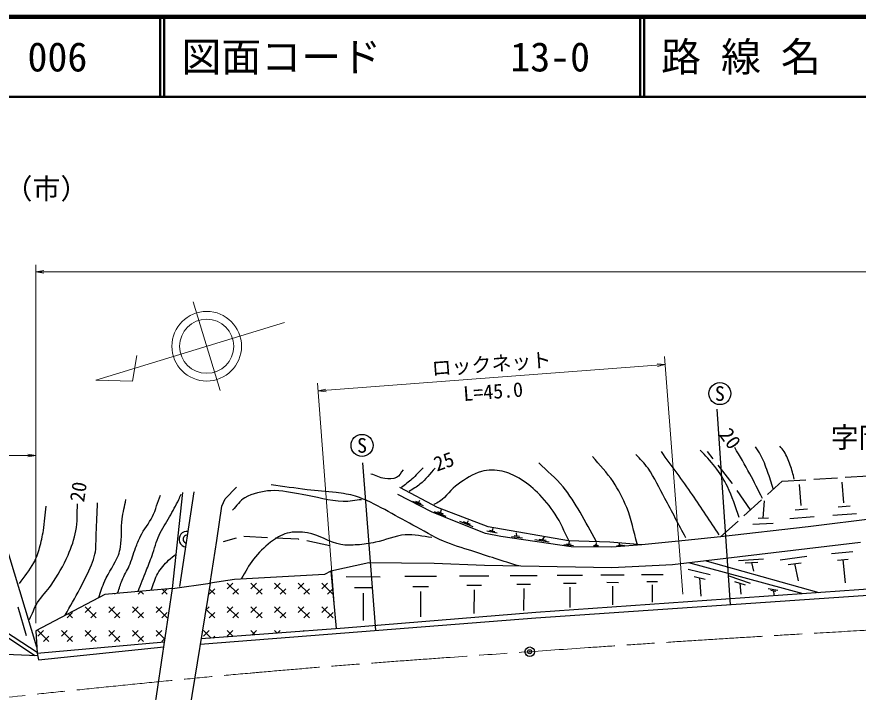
# Model space of a CAD drawing. Units: millimetres, scale not verified. Extents: x 40000 to 680000, y 20000 to 380000.
# Drawn here: x 99808 to 205031, y 295551 to 380000 of the extents above; entities that cross this region are included whole.
import ezdxf
from ezdxf.enums import TextEntityAlignment as Align

# ---------------------------------------------------------------- set-up
doc = ezdxf.new("R2010")
doc.units = ezdxf.units.MM
doc.header["$LTSCALE"] = 1000
doc.header["$PDMODE"] = 32
doc.header["$PDSIZE"] = 500
doc.linetypes.add('CHAIN', pattern=[18.5, 12, -1.5, 3.5, -1.5])
for name, color, linetype, lineweight in [('M-BGD', 7, 'Continuous', 25), ('M-BMK', 2, 'CHAIN', 13), ('M-BMK-HTXT', 7, 'Continuous', 13), ('M-BMK-SRVR', 3, 'Continuous', 25), ('M-STR-HTXT', 7, 'Continuous', 13), ('M-STR-STR1', 1, 'Continuous', 25), ('M-STR-STRC', 7, 'Continuous', 25), ('M-TTL', 2, 'Continuous', 140), ('M-TTL-LINE', 7, 'Continuous', 50)]:
    doc.layers.add(name, color=color, linetype=linetype, lineweight=lineweight)
doc.layers.add('M-TTL-TXT', color=7, linetype='Continuous')
doc.styles.add('ＭＳ ゴシック', font='')
doc.styles.get('ＭＳ ゴシック').set_extended_font_data('MS Gothic')

# ---------------------------------------------------------------- blocks, each defined once
blk = doc.blocks.new('open_arrow')
at = {"color": 0, "linetype": 'Continuous', "lineweight": -2}
blk.add_lwpolyline([(7.5, 1.25), (0, 0), (7.5, -1.25)], dxfattribs=at)

msp = doc.modelspace()

# ---------------------------------------------------------------- linework, layer by layer
at = {"layer": 'M-BGD'}
for p, q in [((186898, 324716), (186176, 325643)), ((189268, 321675), (187505, 323937)), ((195529, 321938), (198484, 322122)), ((199469, 322183), (202425, 322367)), ((203410, 322428), (206365, 322611)), ((125877, 319730), (127289, 321182)), ((152409, 318651), (147689, 321152)), ((189321, 321598), (189268, 321675)), ((193677, 320261), (195529, 321938)), ((197886, 318889), (197678, 321528)), ((203230, 319236), (203029, 321793)), ((119292, 308526), (120583, 320506)), ((120179, 308768), (121994, 320587)), ((151683, 318086), (147447, 320264)), ((191576, 318358), (189885, 320788)), ((125433, 318802), (125877, 319730)), ((150671, 318855), (149327, 319411)), ((150389, 319099), (149718, 319377)), ((150053, 319238), (150217, 319552)), ((190751, 317610), (192945, 319598)), ((193166, 317293), (193299, 319459)), ((102307, 301162), (97076, 318449)), ((124828, 314526), (125433, 318802)), ((154748, 316836), (151683, 318086)), ((153502, 317525), (152050, 318105)), ((158742, 316231), (152409, 318651)), ((153171, 317819), (152445, 318109)), ((152808, 317964), (152905, 318412)), ((198695, 318437), (197157, 318316)), ((213277, 318066), (198796, 316211)), ((204838, 317863), (201856, 317628)), ((204014, 318798), (202523, 318681)), ((158419, 315384), (154748, 316836)), ((156894, 316234), (155212, 316887)), ((156532, 316514), (155691, 316841)), ((156111, 316677), (156287, 317028)), ((187825, 314960), (190019, 316948)), ((193802, 317323), (192531, 317262)), ((199546, 317471), (196468, 317229)), ((159901, 315425), (158570, 315691)), ((168786, 314496), (158742, 316231)), ((159609, 315617), (158943, 315750)), ((159276, 315683), (159397, 316058)), ((198796, 316211), (187825, 314960)), ((194393, 316631), (191851, 316510)), ((127235, 314823), (125618, 314356)), ((131151, 314863), (128193, 315013)), ((135050, 314665), (132136, 314813)), ((135093, 314656), (135050, 314665)), ((160355, 315021), (158419, 315384)), ((169149, 313730), (160355, 315021)), ((163035, 314820), (161656, 314989)), ((162683, 315003), (161993, 315088)), ((162338, 315046), (162313, 315469)), ((166016, 314515), (165126, 314661)), ((165571, 314588), (165783, 314987)), ((187825, 314960), (183388, 314516)), ((123970, 309200), (124828, 314526)), ((138960, 313860), (136059, 314457)), ((166390, 314310), (164611, 314600)), ((169417, 313858), (168231, 313967)), ((169145, 314009), (168552, 314063)), ((173989, 314295), (168786, 314496)), ((168848, 314036), (168921, 314405)), ((174231, 313689), (169149, 313730)), ((172543, 313849), (171926, 313849)), ((172403, 313954), (172095, 313954)), ((172249, 313954), (172291, 314268)), ((177982, 313972), (173989, 314295)), ((177982, 313972), (174231, 313689)), ((175801, 313885), (174796, 313788)), ((175507, 313950), (175005, 313901)), ((175256, 313925), (175129, 314192)), ((183388, 314516), (177982, 313972)), ((205311, 314274), (181794, 311491)), ((195288, 312112), (198604, 312548)), ((201677, 312894), (204363, 313124)), ((143837, 311733), (139077, 310684)), ((151985, 311652), (143837, 311733)), ((158318, 311410), (151985, 311652)), ((181794, 311491), (174211, 311088)), ((198162, 307853), (183841, 311733)), ((200138, 307991), (185880, 311975)), ((190052, 312020), (193174, 312238)), ((190909, 311716), (192470, 311825)), ((191690, 311770), (191920, 310693)), ((196258, 311511), (197916, 311729)), ((197087, 311620), (197511, 309490)), ((202440, 312057), (203783, 312172)), ((203112, 312115), (203411, 309205)), ((139077, 310684), (138291, 310281)), ((139077, 310684), (139749, 303495)), ((174211, 311088), (158318, 311410)), ((183788, 310914), (186523, 310285)), ((127016, 309636), (123970, 309200)), ((138291, 310281), (127016, 309636)), ((140983, 310008), (145266, 309992)), ((148336, 310058), (152300, 310043)), ((155165, 310104), (158833, 310090)), ((161507, 310146), (164900, 310134)), ((167397, 310186), (170534, 310174)), ((172867, 310223), (175766, 310212)), ((177947, 310257), (180626, 310247)), ((178613, 309393), (179953, 309388)), ((184516, 309999), (185883, 309684)), ((185200, 309841), (185333, 307566)), ((188848, 310084), (191535, 309189)), ((189556, 309405), (190899, 308957)), ((119292, 308526), (110821, 307760)), ((117931, 307792), (118603, 308464)), ((118011, 308410), (118629, 307792)), ((123853, 307792), (124551, 308490)), ((123855, 308488), (124551, 307792)), ((126117, 308490), (126814, 309188)), ((126117, 309188), (127512, 307792)), ((126814, 307792), (127512, 308490)), ((129078, 308490), (129775, 309188)), ((129078, 309188), (130473, 307792)), ((129775, 307792), (130473, 308490)), ((132039, 308490), (132736, 309188)), ((132039, 309188), (133434, 307792)), ((132736, 307792), (133434, 308490)), ((135000, 308490), (135697, 309188)), ((135000, 309188), (136395, 307792)), ((135697, 307792), (136395, 308490)), ((137961, 308490), (138658, 309188)), ((137961, 309188), (139347, 307801)), ((138658, 307792), (139289, 308422)), ((142049, 308628), (144190, 308620)), ((149323, 308780), (151305, 308772)), ((156078, 308921), (157912, 308914)), ((156992, 308328), (156981, 305381)), ((162351, 309053), (164047, 309046)), ((163197, 308504), (163187, 305778)), ((208508, 308577), (164701, 305511)), ((168178, 309175), (169746, 309169)), ((168960, 308668), (168950, 306147)), ((173588, 309288), (175038, 309283)), ((174311, 308819), (174303, 306489)), ((179281, 308960), (179273, 306807)), ((190228, 309181), (190337, 307813)), ((193793, 308534), (195003, 308292)), ((110821, 307760), (102189, 303202)), ((112009, 307792), (112092, 307875)), ((114970, 307792), (115348, 308169)), ((115295, 308165), (115668, 307792)), ((143117, 307935), (143104, 304493)), ((150311, 308139), (150299, 304954)), ((208427, 307770), (164701, 304825)), ((194119, 308296), (194724, 308175)), ((194422, 308236), (194494, 307703)), ((99942, 306211), (100959, 302629)), ((108351, 305529), (109048, 306227)), ((108351, 306227), (109746, 304831)), ((111312, 305529), (112009, 306227)), ((111312, 306227), (112707, 304831)), ((114273, 305529), (114970, 306227)), ((114273, 306227), (115668, 304831)), ((117234, 305529), (117931, 306227)), ((117234, 306227), (118629, 304831)), ((123422, 305795), (123853, 306227)), ((126117, 305529), (126814, 306227)), ((126117, 306227), (127512, 304831)), ((129078, 305529), (129775, 306227)), ((129078, 306227), (130473, 304831)), ((132039, 305529), (132736, 306227)), ((132039, 306227), (133434, 304831)), ((135000, 305529), (135697, 306227)), ((135000, 306227), (136395, 304831)), ((137961, 305529), (138658, 306227)), ((137961, 306227), (139356, 304831)), ((102344, 300524), (93648, 306106)), ((102079, 300109), (93688, 305662)), ((106087, 304831), (106785, 305529)), ((106263, 305353), (106785, 304831)), ((109048, 304831), (109746, 305529)), ((112009, 304831), (112707, 305529)), ((114970, 304831), (115668, 305529)), ((117931, 304831), (118629, 305529)), ((123445, 305937), (124551, 304831)), ((123853, 304831), (124551, 305529)), ((126814, 304831), (127512, 305529)), ((129775, 304831), (130473, 305529)), ((132736, 304831), (133434, 305529)), ((135697, 304831), (136395, 305529)), ((138658, 304831), (139356, 305529)), ((164701, 305511), (140802, 303575)), ((164701, 304825), (140842, 302950)), ((102189, 303202), (102350, 300419)), ((102429, 302568), (103126, 303266)), ((102429, 303266), (103824, 301870)), ((105390, 302568), (106087, 303266)), ((105390, 303266), (106785, 301870)), ((108351, 302568), (109048, 303266)), ((108351, 303266), (109746, 301870)), ((111312, 302568), (112009, 303266)), ((111312, 303266), (112707, 301870)), ((114273, 302568), (114970, 303266)), ((114273, 303266), (115668, 301870)), ((117234, 302568), (117931, 303266)), ((117234, 303266), (118337, 302162)), ((140802, 303575), (122845, 302212)), ((123156, 302568), (123853, 303266)), ((123156, 303266), (124112, 302309)), ((126117, 302568), (126814, 303266)), ((126117, 303266), (126865, 302517)), ((129078, 303266), (129617, 302726)), ((129205, 302695), (129775, 303266)), ((132039, 303266), (132369, 302935)), ((132409, 302938), (132736, 303266)), ((135613, 303181), (135697, 303266)), ((103126, 301870), (103824, 302568)), ((106087, 301870), (106785, 302568)), ((109048, 301870), (109746, 302568)), ((112009, 301870), (112707, 302568)), ((114970, 301870), (115668, 302568)), ((117931, 301870), (118357, 302296)), ((140842, 302950), (122731, 301505)), ((124307, 302323), (124551, 302568)), ((102350, 300419), (118289, 301838)), ((102512, 299612), (118194, 301204)), ((102401, 300096), (91873, 300540)), ((102350, 300419), (102512, 299612))]:
    msp.add_line(p, q, dxfattribs=at)
for radius in [987, 494]:
    msp.add_arc((121087, 314678), radius, 81.26853, 261.26853, dxfattribs=at)
for points, knots in [([(194400, 320990), (194164, 321710), (193956, 322439), (193694, 323149), (193431, 323858), (193183, 324578), (192826, 325246), (192644, 325588), (192396, 325891), (192181, 326214)], [0, 0, 0, 0, 1, 1, 1, 2, 2, 2, 3, 3, 3, 3]), ([(197042, 322180), (196874, 322772), (196749, 323378), (196537, 323955), (196324, 324537), (196098, 325123), (195771, 325649), (195620, 325893), (195408, 326093), (195227, 326315)], [0, 0, 0, 0, 1, 1, 1, 2, 2, 2, 3, 3, 3, 3]), ([(183468, 314859), (182594, 316500), (181735, 318148), (180846, 319780), (180158, 321044), (179576, 322375), (178749, 323552), (178308, 324180), (177740, 324708), (177236, 325286)], [0, 0, 0, 0, 1, 1, 1, 2, 2, 2, 3, 3, 3, 3]), ([(187663, 315242), (186547, 316903), (185458, 318582), (184315, 320224), (183047, 322047), (181720, 323828), (180423, 325629)], [0, 0, 0, 0, 1, 1, 1, 2, 2, 2, 2]), ([(190144, 317400), (189660, 318685), (189302, 320024), (188692, 321253), (188254, 322135), (187711, 322967), (187119, 323754), (186566, 324488), (185895, 325125), (185283, 325811)], [0, 0, 0, 0, 1, 1, 1, 2, 2, 2, 3, 3, 3, 3]), ([(193048, 319780), (192524, 320809), (192024, 321850), (191475, 322866), (190876, 323976), (190225, 325058), (189599, 326154)], [0, 0, 0, 0, 1, 1, 1, 2, 2, 2, 2]), ([(172255, 314436), (171589, 315639), (170974, 316872), (170258, 318046), (169591, 319138), (168936, 320247), (168120, 321232), (167217, 322324), (166103, 323222), (165095, 324217)], [0, 0, 0, 0, 1, 1, 1, 2, 2, 2, 3, 3, 3, 3]), ([(177397, 314113), (176961, 315626), (176678, 317192), (176087, 318651), (175629, 319780), (175048, 320864), (174372, 321878), (173620, 323007), (172651, 323975), (171791, 325024)], [0, 0, 0, 0, 1, 1, 1, 2, 2, 2, 3, 3, 3, 3]), ([(148113, 323370), (147844, 323041), (147682, 322580), (147306, 322382), (146864, 322150), (146309, 322202), (145814, 322261), (145216, 322332), (144671, 322638), (144099, 322826)], [0, 0, 0, 0, 1, 1, 1, 2, 2, 2, 3, 3, 3, 3]), ([(150614, 323592), (150150, 323128), (149711, 322638), (149222, 322201), (148805, 321827), (148348, 321501), (147911, 321152)], [0, 0, 0, 0, 1, 1, 1, 2, 2, 2, 2]), ([(152126, 323552), (151494, 322886), (150932, 322147), (150230, 321555), (149816, 321205), (149330, 320950), (148879, 320648)], [0, 0, 0, 0, 1, 1, 1, 2, 2, 2, 2]), ([(168826, 314516), (168268, 315612), (167825, 316775), (167152, 317804), (166508, 318787), (165755, 319707), (164913, 320527), (164223, 321198), (163467, 321819), (162634, 322301), (161974, 322684), (161265, 323024), (160516, 323169), (159665, 323333), (158754, 323366), (157915, 323149), (156840, 322870), (155891, 322204), (154990, 321555), (154133, 320938), (153535, 320004), (152671, 319397), (152454, 319245), (152200, 319155), (151965, 319034)], [0, 0, 0, 0, 1, 1, 1, 2, 2, 2, 3, 3, 3, 4, 4, 4, 5, 5, 5, 6, 6, 6, 7, 7, 7, 8, 8, 8, 8]), ([(162574, 311330), (160624, 311955), (158667, 312559), (156725, 313205), (155530, 313603), (154310, 313935), (153155, 314436), (151836, 315008), (150621, 315794), (149343, 316453), (146970, 317675), (144712, 319187), (142183, 320043), (141399, 320308), (140562, 320388), (139743, 320506), (138539, 320681), (137320, 320727), (136112, 320869), (134617, 321045), (133127, 321273), (131635, 321475)], [0, 0, 0, 0, 1, 1, 1, 2, 2, 2, 3, 3, 3, 4, 4, 4, 5, 5, 5, 6, 6, 6, 7, 7, 7, 7]), ([(112445, 308022), (112619, 308533), (112760, 309057), (112969, 309555), (113225, 310165), (113597, 310721), (113856, 311330), (114170, 312065), (114375, 312843), (114663, 313589), (114852, 314078), (115031, 314573), (115268, 315041), (115703, 315896), (116342, 316638), (116761, 317501), (117180, 318367), (117433, 319303), (117769, 320204)], [0, 0, 0, 0, 1, 1, 1, 2, 2, 2, 3, 3, 3, 4, 4, 4, 5, 5, 5, 6, 6, 6, 6]), ([(114986, 308183), (115322, 309031), (115663, 309876), (115994, 310725), (116240, 311355), (116489, 311984), (116720, 312621), (117031, 313476), (117232, 314373), (117608, 315202), (117965, 315992), (118478, 316702), (118899, 317461), (119298, 318182), (119716, 318894), (120068, 319639), (120174, 319863), (120257, 320096), (120351, 320325)], [0, 0, 0, 0, 1, 1, 1, 2, 2, 2, 3, 3, 3, 4, 4, 4, 5, 5, 5, 6, 6, 6, 6]), ([(142929, 319619), (142163, 319538), (141400, 319351), (140630, 319377), (138898, 319435), (137222, 320010), (135507, 320264), (134207, 320457), (132906, 320842), (131595, 320748), (130469, 320668), (129304, 320427), (128327, 319861), (127702, 319499), (127305, 318839), (126795, 318328)], [0, 0, 0, 0, 1, 1, 1, 2, 2, 2, 3, 3, 3, 4, 4, 4, 5, 5, 5, 5]), ([(101412, 304644), (101742, 305350), (101992, 306098), (102401, 306762), (102885, 307548), (103602, 308171), (104115, 308940), (104910, 310132), (105639, 311378), (106213, 312691), (106640, 313669), (107002, 314688), (107201, 315737), (107409, 316835), (107335, 317969), (107402, 319085)], [0, 0, 0, 0, 1, 1, 1, 2, 2, 2, 3, 3, 3, 4, 4, 4, 5, 5, 5, 5]), ([(105870, 305188), (106475, 306284), (107110, 307364), (107685, 308476), (108196, 309464), (108716, 310451), (109137, 311481), (109312, 311908), (109492, 312339), (109581, 312792), (109752, 313664), (109696, 314566), (109742, 315454), (109807, 316718), (109850, 317982), (109903, 319246)], [0, 0, 0, 0, 1, 1, 1, 2, 2, 2, 3, 3, 3, 4, 4, 4, 5, 5, 5, 5]), ([(110055, 307397), (110303, 308083), (110505, 308787), (110801, 309454), (111293, 310566), (112063, 311548), (112505, 312681), (112634, 313011), (112722, 313359), (112777, 313710), (112962, 314867), (112834, 316056), (112979, 317219), (113080, 318031), (113288, 318826), (113443, 319629)], [0, 0, 0, 0, 1, 1, 1, 2, 2, 2, 3, 3, 3, 4, 4, 4, 5, 5, 5, 5]), ([(100142, 309121), (100740, 309989), (101446, 310791), (101937, 311723), (102252, 312322), (102470, 312970), (102663, 313619), (102872, 314324), (103008, 315051), (103127, 315777), (103291, 316785), (103355, 317807), (103470, 318822)], [0, 0, 0, 0, 1, 1, 1, 2, 2, 2, 3, 3, 3, 4, 4, 4, 4]), ([(151723, 314900), (150607, 315007), (149493, 315306), (148375, 315222), (147103, 315127), (145915, 314538), (144664, 314295), (143904, 314147), (143137, 314018), (142365, 313972), (141693, 313932), (141010, 313894), (140348, 314012), (138891, 314272), (137614, 315230), (136153, 315464), (135316, 315598), (134430, 315641), (133612, 315424), (132855, 315224), (132182, 314761), (131554, 314295), (130753, 313699), (130041, 312976), (129416, 312197), (128812, 311443), (128395, 310557), (127884, 309736)], [0, 0, 0, 0, 1, 1, 1, 2, 2, 2, 3, 3, 3, 4, 4, 4, 5, 5, 5, 6, 6, 6, 7, 7, 7, 8, 8, 8, 9, 9, 9, 9]), ([(116640, 308385), (116909, 309057), (117081, 309777), (117446, 310402), (117804, 311013), (118275, 311557), (118778, 312056), (119070, 312346), (119423, 312567), (119746, 312822)], [0, 0, 0, 0, 1, 1, 1, 2, 2, 2, 3, 3, 3, 3])]:
    msp.add_open_spline(points, degree=3, knots=knots, dxfattribs=at)
at = {"layer": 'M-BMK'}
msp.add_open_spline([(562252, 288905), (552202, 290138), (542163, 291468), (532102, 292605), (520481, 293918), (508844, 295085), (497204, 296209), (485813, 297308), (474416, 298342), (463011, 299281), (450886, 300279), (438756, 301231), (426614, 302002), (414404, 302777), (402184, 303407), (389960, 303918), (381131, 304287), (372296, 304511), (363462, 304746), (348735, 305138), (334006, 305548), (319274, 305717), (308514, 305840), (297752, 305824), (286991, 305747), (279277, 305692), (271562, 305577), (263850, 305395), (249865, 305066), (235882, 304642), (221906, 304060), (213813, 303723), (205725, 303284), (197639, 302812), (186406, 302156), (175178, 301405), (163953, 300611), (152790, 299822), (141625, 299046), (130477, 298065), (117666, 296937), (104876, 295583), (92087, 294226), (83080, 293271), (74084, 292207), (65083, 291198)], degree=3, knots=[0, 0, 0, 0, 1, 1, 1, 2, 2, 2, 3, 3, 3, 4, 4, 4, 5, 5, 5, 6, 6, 6, 7, 7, 7, 8, 8, 8, 9, 9, 9, 10, 10, 10, 11, 11, 11, 12, 12, 12, 13, 13, 13, 14, 14, 14, 15, 15, 15, 15], dxfattribs=at)
at = {"layer": 'M-BMK-SRVR'}
msp.add_circle((163953, 300611), 592, dxfattribs=at)
msp.add_point((163953, 300611), dxfattribs=at)
at = {"layer": 'M-STR-HTXT'}
for p, q in [((102189, 325143), (102189, 348978)), ((346174, 348097), (102189, 348097)), ((125254, 333256), (121857, 344359)), ((133271, 341779), (109675, 334562)), ((114264, 334448), (114803, 337648)), ((183093, 307788), (180828, 337509)), ((137485, 333217), (180903, 336525)), ((109675, 334562), (114264, 334448)), ((139674, 304479), (137410, 334201)), ((102189, 325143), (63866, 325143)), ((102189, 304189), (102189, 325143))]:
    msp.add_line(p, q, dxfattribs=at)
for radius in [4354, 3387]:
    msp.add_circle((123555, 338808), radius, dxfattribs=at)
at = {"layer": 'M-STR-STR1'}
for p, q in [((113604, 270609), (119292, 308526)), ((123970, 309200), (117850, 271204)), ((119292, 308526), (123970, 309200))]:
    msp.add_line(p, q, dxfattribs=at)
at = {"layer": 'M-STR-STRC'}
for p, q in [((187370, 330924), (189035, 306464)), ((143028, 324233), (144681, 303251))]:
    msp.add_line(p, q, dxfattribs=at)
for centre in [(187730, 332892), (142981, 326405)]:
    msp.add_circle(centre, 1379, dxfattribs=at)
at = {"layer": 'M-TTL'}
msp.add_line((680000, 380000), (40000, 380000), dxfattribs=at)
at = {"layer": 'M-TTL-LINE'}
for p, q in [((117750, 380000), (117750, 370000)), ((118250, 380000), (118250, 370000)), ((177750, 380000), (177750, 370000)), ((178250, 380000), (178250, 370000)), ((40000, 370000), (680000, 370000))]:
    msp.add_line(p, q, dxfattribs=at)

# ---------------------------------------------------------------- block references
at = {"layer": 'M-STR-HTXT', "xscale": 133, "yscale": 133}
msp.add_blockref('open_arrow', (102189, 348097), dxfattribs=at)
for p, rotation in [((180903, 336525), 184.4), ((137485, 333217), 4.4), ((102189, 325143), 180)]:
    msp.add_blockref('open_arrow', p, dxfattribs=dict(at, rotation=rotation))

# ---------------------------------------------------------------- texts
at = {"layer": 'M-BGD', "style": 'ＭＳ ゴシック'}
for s, rotation, p in [('20', 305.838, (188300, 328288)), ('25', 19.486, (152037, 323989)), ('20', 81.476, (107307, 319382))]:
    msp.add_text(s, height=1833, rotation=rotation, dxfattribs=at).set_placement(p, align=Align.MIDDLE_LEFT)
at = {"layer": 'M-BMK-HTXT', "style": 'ＭＳ ゴシック'}
msp.add_text('字岡ノ辻', height=2566, dxfattribs=at).set_placement((201582, 327400), align=Align.MIDDLE_LEFT)
at = {"layer": 'M-STR-HTXT', "style": 'ＭＳ ゴシック'}
for s, p in [('ロックネット', (151681, 336031)), ('L=45.0', (155646, 332867))]:
    msp.add_text(s, height=1833, rotation=4.357, dxfattribs=at).set_placement(p, align=Align.MIDDLE_LEFT)
at = {"layer": 'M-STR-STRC', "style": 'ＭＳ ゴシック'}
msp.add_text('（市）', height=2566, dxfattribs=at).set_placement((103515, 356456), align=Align.BOTTOM_CENTER)
for p in [(187730, 332892), (142981, 326405)]:
    msp.add_text('S', height=1833, dxfattribs=at).set_placement(p, align=Align.MIDDLE_CENTER)
at = {"layer": 'M-TTL-TXT', "style": 'ＭＳ ゴシック'}
for s, p in [('006', (101142, 375000)), ('図面コード', (120380, 375000)), ('13-0', (161521, 375000)), ('路 線 名', (180380, 375000))]:
    msp.add_text(s, height=3666, dxfattribs=at).set_placement(p, align=Align.MIDDLE_LEFT)

doc.saveas('drawing.dxf')
